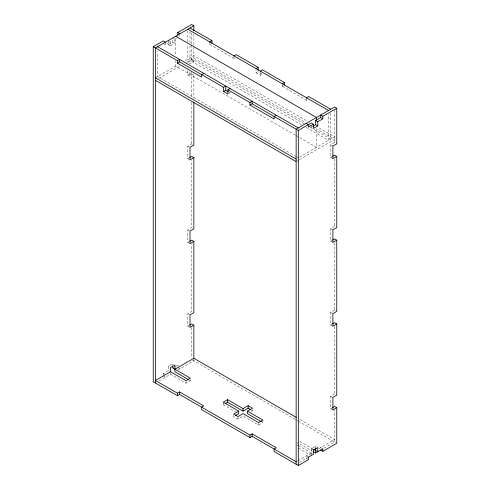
<?xml version="1.0" encoding="UTF-8"?>
<svg xmlns="http://www.w3.org/2000/svg" width="490" height="490" viewBox="0 0 490 490"><rect width="100%" height="100%" fill="white"/><g stroke="black" fill="none" stroke-linecap="round" stroke-linejoin="round"><path stroke-width="0.37" stroke-dasharray="2.45 1.84" d="M163.274 43.414L165.449 44.67L170.526 41.742L170.526 45.931L168.352 44.67L168.352 41.184M172.701 37.969L174.881 39.231L176.933 38.042M168.352 44.67L172.701 42.158L174.881 43.414L174.881 39.231M170.526 45.931L174.881 43.414M209.818 41.95L209.818 44.461L211.992 43.206M155.416 77.83L177.637 64.999M185.269 60.589L193.862 55.633L307.5 121.238M158.729 78.424L181.263 65.415M186.568 62.353L193.862 58.145L305.515 122.61M193.862 61.354L191.682 60.099L187.817 62.334L189.991 63.59L193.862 61.354L193.862 47.414M187.817 70.462L187.817 74.897L191.682 72.661L191.682 97.161M187.817 74.897L189.991 76.152L193.862 73.917L193.862 98.417M209.818 44.461L234 58.42L235.084 57.796M256 72.802L258.175 71.546L262.53 74.057L260.355 75.313L256 72.802L256 70.009M229.044 93.394L230.129 92.763L228.885 92.047M282.356 85.088L282.356 86.344L284.531 85.088M189.446 159.599L187.817 158.656L187.817 146.094L191.682 143.858L192.772 144.489M187.817 158.656L189.103 157.915M282.356 86.344L306.538 100.303L307.628 99.672M312.498 126.457L311.254 127.173L313.429 128.429M299.611 157.07L334.584 136.875L318.071 127.345M296.805 161.204L298.79 160.059M299.451 159.673L334.584 139.393L316.087 128.711M332.894 158.656L330.719 157.4L330.719 144.838L334.584 142.602L336.759 143.858M189.446 243.359L187.817 242.415L187.817 229.853L191.682 227.623L191.682 160.248M330.719 157.4L332.006 156.653M187.817 242.415L189.103 241.674M332.894 242.415L330.719 241.16L330.719 228.597L334.584 226.362L335.675 226.993M189.446 327.124L187.817 326.181L187.817 313.612L191.682 311.383L191.682 244.014M330.719 241.16L332.006 240.418M187.817 326.181L189.103 325.434M163.274 374.691L163.274 373.435L168.352 370.501L168.352 366.312L172.701 363.801L173.791 364.431M172.701 367.99L173.975 367.255M174.605 366.888L177.778 365.056L178.868 365.687M159.177 380.822L170.526 374.274L186.004 383.204L190.353 380.693L190.353 379.438M178.054 369.926L193.862 360.799L193.862 359.544M332.894 326.181L330.719 324.919L330.719 312.357L334.584 310.121L335.675 310.752M330.719 324.919L332.006 324.178M223.238 402.192L223.238 404.703L224.481 403.987M233.638 415.312L233.638 416.567L237.987 419.085L243.065 416.151L258.542 425.087L262.891 422.576L262.891 420.059M251.229 411.441L252.497 410.706L252.497 409.45M332.894 409.94L330.719 408.685L330.719 396.116L334.584 393.887L336.759 395.142M330.719 408.685L332.006 407.937M297.02 443.352L298.888 442.274M297.02 445.863L298.888 444.791M311.254 455.516L311.254 448.816L315.603 446.304L317.238 447.248M296.138 461.733L297.393 461.004M298.024 460.643L311.254 453.005M318.776 448.662L334.584 439.536L298.251 418.558M299.274 462.431L307.444 457.715M323.994 448.16L334.584 442.047L334.584 410.21M178.868 35.666L179.959 36.297M168.352 40.486L170.526 41.742M309.478 124.895L312.124 126.42M304.29 123.854L189.991 57.863L189.991 45.913M310.237 127.29L330.719 139.111L330.719 112.97M301.454 124.73L187.817 59.119L187.817 44.933M306.079 127.4L328.539 140.367L328.539 114.225M330.719 144.838L332.894 146.094M295.311 135.142L175.726 66.101L175.726 60.778M295.972 135.522L316.448 147.349L316.448 128.349M296.334 156.671L157.59 76.569L157.59 51.181M296.995 157.057L298.318 157.817M187.817 146.094L189.446 147.037M330.719 228.597L332.894 229.853M187.817 229.853L189.446 230.796M330.719 312.357L332.894 313.612M187.817 313.612L189.446 314.555M330.719 396.116L332.894 397.378M192.772 360.175L294.943 419.158M295.605 419.544L297.589 420.69M298.251 421.069L335.675 442.678M322.316 448.503L320.68 447.56L320.68 450.077M177.778 367.574L179.959 368.829L179.959 367.574M251.254 409.989L252.497 410.706M313.024 449.005L300.131 441.557L300.131 444.069L312.381 451.143M168.352 366.312L169.436 366.943M311.254 448.816L313.429 450.077M189.067 379.946L190.353 380.693M168.352 370.501L169.436 371.132M298.355 445.563L313.429 454.261M223.238 404.703L235.488 411.778M298.355 448.074L310.605 455.149M163.274 373.435L164.903 374.378M308.351 457.195L306.177 455.939L306.177 458.45L307.806 459.393M163.274 375.946L165.449 377.202L165.449 375.946M334.584 109.993L334.584 142.602M334.584 158.993L334.584 226.362M334.584 242.752L334.584 310.121M334.584 326.518L334.584 393.887M315.603 446.304L315.603 447.701M306.538 97.792L306.538 100.303M260.355 73.218L260.355 75.313M258.542 423.201L258.542 425.087M237.987 417.198L237.987 419.085M234 56.54L234 58.42M193.862 33.969L193.862 46.666M191.682 32.83L191.682 44.192M191.682 44.951L191.682 60.099M191.682 102.52L191.682 143.858M191.682 327.73L191.682 358.031M189.991 31.721L189.991 42.93M189.991 71.718L189.991 76.152M187.817 30.741L187.817 41.944M186.004 381.324L186.004 383.204M177.778 365.056L177.778 366.312M175.726 38.741L175.726 55.462M172.701 40.064L172.701 42.158M172.701 363.801L172.701 365.197M170.526 373.013L170.526 374.274M165.449 42.158L165.449 44.67"/><path stroke-width="0.73" d="M308.351 457.195L308.351 459.706L298.318 465.5L274.137 451.541L274.137 449.03L276.311 447.768L252.136 433.809L249.955 435.065L179.597 394.444L177.417 395.7L153.241 381.741L153.241 46.697L163.274 40.903L165.449 42.158M177.778 35.041L177.778 32.53L191.682 24.5L193.862 25.756L193.862 30.986M193.862 25.756L155.416 47.953L155.416 382.996M177.417 60.656L179.597 59.4L179.597 61.912L177.417 63.167L177.417 60.656L153.241 46.697M209.818 41.95L211.992 40.695L211.992 43.206M203.773 73.359L201.598 74.615L201.598 77.132L177.417 63.167M234 55.909L236.174 54.653L258.175 67.357L258.175 70.15M179.597 61.912L223.599 87.318L225.78 86.062L225.78 90.252L228.267 91.685M256 68.612L258.175 67.357M223.599 87.318L223.599 91.508L225.78 90.252M223.599 91.508L227.954 94.019L227.954 89.835L230.129 88.574M260.355 71.124L262.53 69.868L284.531 82.571L284.531 85.088M249.955 102.539L252.136 101.277L252.136 103.794L249.955 105.05L249.955 102.539L227.954 89.835M282.356 83.833L284.531 82.571M189.753 157.541L191.682 156.426L193.862 157.682L193.862 228.879L189.991 231.109L189.991 243.677L193.862 241.441L193.862 312.638L189.991 314.874L189.991 327.436L193.862 325.201L193.862 358.288L296.266 417.413M193.862 157.682L189.991 159.911L189.991 147.349L193.862 145.114L193.862 102.245M276.311 115.242L274.137 116.498L274.137 119.009L249.955 105.05M306.538 97.792L308.712 96.536L330.719 109.239M252.136 103.794L298.318 130.456L311.254 122.99L313.429 124.246L313.429 128.429L317.783 125.918L317.783 121.728L322.861 118.801L322.861 116.289L336.759 108.259L336.759 143.858L332.894 146.094L332.894 158.656L336.759 156.42L336.759 227.617L332.894 229.853L332.894 242.415L336.759 240.186L336.759 311.383L332.894 313.612L332.894 326.181L336.759 323.945L336.759 395.142L332.894 397.378L332.894 409.94L336.759 407.704L336.759 443.303L322.861 451.333L320.68 450.077M313.116 126.102L315.603 124.662L315.603 120.473L320.68 117.545L322.861 118.801M313.429 124.246L308.351 127.173L308.351 124.662L306.177 123.407M332.649 156.286L334.584 155.165L336.759 156.42M189.753 241.3L191.682 240.186L193.862 241.441M332.649 240.045L334.584 238.924L336.759 240.186M189.753 325.06L191.682 323.945L193.862 325.201M172.701 366.594L172.701 367.99L190.353 378.182L186.004 380.693L170.526 371.757L155.416 380.485L177.417 393.188L179.597 391.933L203.773 405.892L201.598 407.147L201.598 409.658L249.955 437.582L252.136 436.327L296.138 461.733M174.881 369.246L193.862 358.288M332.649 323.804L334.584 322.69L336.759 323.945M261.605 421.829L247.419 413.64L247.419 411.128L252.497 408.195L248.142 405.683L243.065 408.611L227.593 399.681L223.238 402.192L238.716 411.128L238.716 413.64L235.537 415.471M225.106 403.625L227.593 402.192L243.065 411.128L248.142 408.195L250.629 409.628M238.716 411.128L233.638 414.056L237.987 416.567L243.065 413.64L258.542 422.576L262.891 420.059L247.419 411.128M332.649 407.564L334.584 406.449L336.759 407.704M308.081 457.354L313.429 454.261L313.429 450.077L317.783 447.56L317.783 451.749L313.667 449.379M313.667 451.89L315.603 453.005L322.861 448.816L322.861 451.333M336.759 108.259L334.584 107.004L296.138 129.201L296.138 464.244M189.991 27.991L211.992 40.695M187.817 29.247L328.539 110.495M177.778 32.53L179.959 33.785M322.861 116.289L320.68 115.028L320.68 117.545M175.726 36.229L316.448 117.471L316.448 119.989M315.603 120.473L317.783 121.728M315.603 124.662L317.783 125.918M157.59 46.697L298.318 127.945M155.416 77.83L296.138 159.072M155.416 80.342L296.138 161.59M188.417 379.579L174.881 371.757L174.881 365.056L170.526 367.574L170.526 371.757M315.603 448.399L315.603 453.005M298.318 130.456L298.318 465.5M252.136 433.809L252.136 436.327M249.955 435.065L249.955 437.582M248.142 405.683L248.142 408.195M243.065 408.611L243.065 411.128M227.593 399.681L227.593 402.192M179.597 391.933L179.597 394.444M177.417 393.188L177.417 395.7"/></g></svg>
